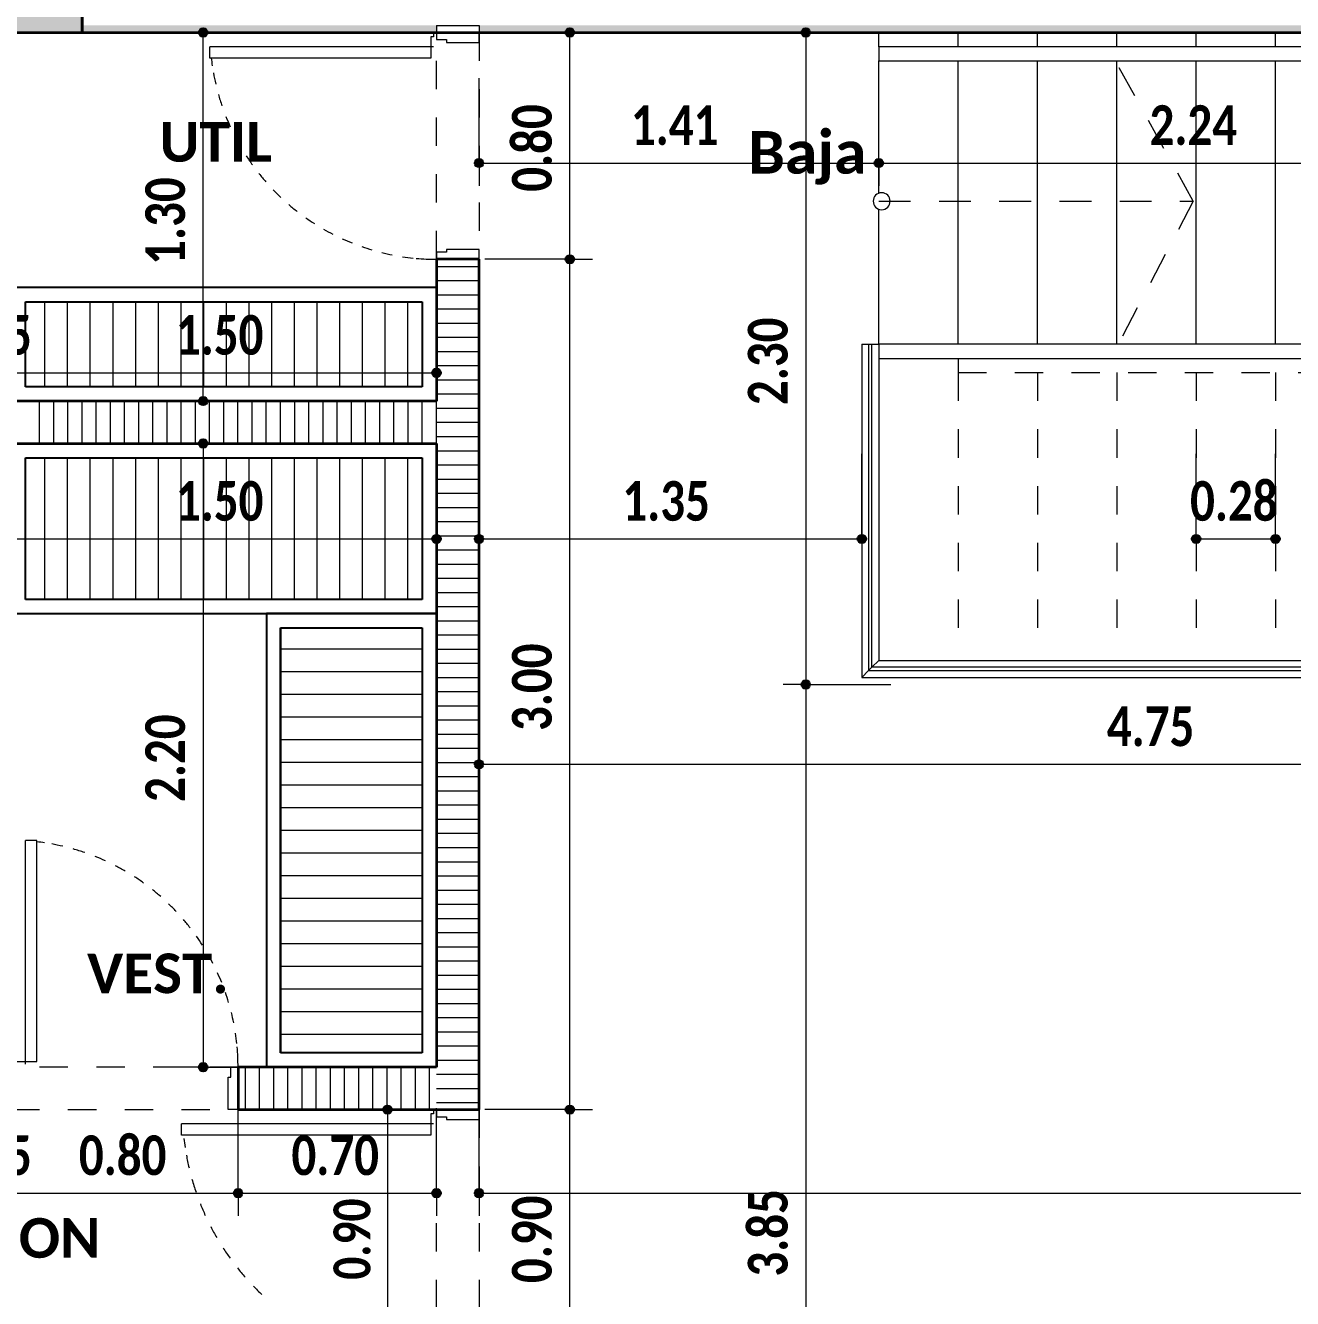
# Model space of a CAD drawing. Header units: metres. Extents: x -144 to 1000, y -717 to 29.
# Drawn here: x 885.075 to 889.546, y -564.892 to -560.401 of the extents above; entities that cross this region are included whole.
import ezdxf

# ---------------------------------------------------------------- set-up
doc = ezdxf.new("R2010")
doc.units = ezdxf.units.M
for name, pattern in [('Basculante', [0.11625, 0.075, -0.04125]), ('basculante modificado', [0.18, 0.1125, -0.0675]), ('Derribado', [0.36, 0.24, -0.12]), ('Trazo', [0.45, 0.225, -0.225])]:
    doc.linetypes.add(name, pattern=pattern)
doc.layers.get('0').update_dxf_attribs({"color": 1})
for name, color, linetype, lineweight in [('A-ANNO-DIMS', 1, 'Continuous', 9), ('A-DETL', 1, 'Continuous', 9), ('A-DETL-GENF', 1, 'Continuous', 9), ('A-DETL-THIN', 1, 'Continuous', 9), ('A-DOOR', 1, 'Continuous', 9), ('A-DOOR-FRAM', 1, 'Continuous', 9), ('A-DOOR-HDLN', 1, 'Trazo', 20), ('A-FLOR', 2, 'Continuous', 9), ('A-FLOR-HRAL', 1, 'Continuous', 9), ('A-FLOR-OVHD', 7, 'Basculante', 9), ('A-GENM', 1, 'Continuous', 9), ('A-WALL', 4, 'Continuous', 9), ('G-ANNO-TEXT', 2, 'Continuous', 9), ('S-COLS', 7, 'Continuous', 9)]:
    doc.layers.add(name, color=color, linetype=linetype, lineweight=lineweight)
doc.layers.add('A-WALL-PATT', color=7, linetype='Continuous', lineweight=35, true_color=0x9c9c9c)
doc.styles.add('Calibri_B', font='calibrib.ttf', dxfattribs={"height": 0.165})
doc.styles.add('Calibri_B_1', font='calibrib.ttf', dxfattribs={"height": 0.135})
doc.styles.add('Calibri_B_4', font='calibrib.ttf', dxfattribs={"height": 0.1125})
doc.styles.add('Calibri_B_5', font='calibrib.ttf', dxfattribs={"height": 0.66})

# ---------------------------------------------------------------- blocks, each defined once
blk = doc.blocks.new('J')
at = {"layer": 'A-ANNO-DIMS', "lineweight": 25}
h = blk.add_hatch(color=256, dxfattribs=at)
edge = h.paths.add_edge_path()
edge.add_arc((878.9965, -501.5754), 0.015, 0, 360)
h = blk.add_hatch(color=256, dxfattribs=at)
edge = h.paths.add_edge_path()
edge.add_arc((880.2903, -501.5754), 0.015, 0, 360)
h = blk.add_hatch(color=256, dxfattribs=at)
edge = h.paths.add_edge_path()
edge.add_arc((881.1229, -501.5754), 0.015, 0, 360)
h = blk.add_hatch(color=256, dxfattribs=at)
edge = h.paths.add_edge_path()
edge.add_arc((879.97, -502.036), 0.015, 0, 360)
h = blk.add_hatch(color=256, dxfattribs=at)
edge = h.paths.add_edge_path()
edge.add_arc((881.3806, -502.036), 0.015, 0, 360)
h = blk.add_hatch(color=256, dxfattribs=at)
edge = h.paths.add_edge_path()
edge.add_arc((881.3806, -502.036), 0.015, 0, 360)
h = blk.add_hatch(color=256, dxfattribs=at)
edge = h.paths.add_edge_path()
edge.add_arc((880.2903, -502.3754), 0.015, 0, 360)
h = blk.add_hatch(color=256, dxfattribs=at)
edge = h.paths.add_edge_path()
edge.add_arc((880.2903, -502.3754), 0.015, 0, 360)
h = blk.add_hatch(color=256, dxfattribs=at)
edge = h.paths.add_edge_path()
edge.add_arc((879.82, -502.7761), 0.015, 0, 360)
h = blk.add_hatch(color=256, dxfattribs=at)
edge = h.paths.add_edge_path()
edge.add_arc((878.9965, -502.8754), 0.015, 0, 360)
h = blk.add_hatch(color=256, dxfattribs=at)
edge = h.paths.add_edge_path()
edge.add_arc((878.9965, -503.0254), 0.015, 0, 360)
h = blk.add_hatch(color=256, dxfattribs=at)
edge = h.paths.add_edge_path()
edge.add_arc((879.82, -503.362), 0.015, 0, 360)
h = blk.add_hatch(color=256, dxfattribs=at)
edge = h.paths.add_edge_path()
edge.add_arc((879.97, -503.362), 0.015, 0, 360)
h = blk.add_hatch(color=256, dxfattribs=at)
edge = h.paths.add_edge_path()
edge.add_arc((881.3206, -503.362), 0.015, 0, 360)
h = blk.add_hatch(color=256, dxfattribs=at)
edge = h.paths.add_edge_path()
edge.add_arc((882.5006, -503.362), 0.015, 0, 360)
h = blk.add_hatch(color=256, dxfattribs=at)
edge = h.paths.add_edge_path()
edge.add_arc((882.7806, -503.362), 0.015, 0, 360)
h = blk.add_hatch(color=256, dxfattribs=at)
edge = h.paths.add_edge_path()
edge.add_arc((881.1229, -503.8753), 0.015, 0, 360)
h = blk.add_hatch(color=256, dxfattribs=at)
edge = h.paths.add_edge_path()
edge.add_arc((881.1229, -503.8753), 0.015, 0, 360)
h = blk.add_hatch(color=256, dxfattribs=at)
edge = h.paths.add_edge_path()
edge.add_arc((879.97, -504.157), 0.015, 0, 360)
h = blk.add_hatch(color=256, dxfattribs=at)
edge = h.paths.add_edge_path()
edge.add_arc((878.9965, -505.2254), 0.015, 0, 360)
h = blk.add_hatch(color=256, dxfattribs=at)
edge = h.paths.add_edge_path()
edge.add_arc((879.6469, -505.3754), 0.015, 0, 360)
h = blk.add_hatch(color=256, dxfattribs=at)
edge = h.paths.add_edge_path()
edge.add_arc((880.2903, -505.3754), 0.015, 0, 360)
h = blk.add_hatch(color=256, dxfattribs=at)
edge = h.paths.add_edge_path()
edge.add_arc((880.2903, -505.3754), 0.015, 0, 360)
h = blk.add_hatch(color=256, dxfattribs=at)
edge = h.paths.add_edge_path()
edge.add_arc((879.1198, -505.6702), 0.015, 0, 360)
h = blk.add_hatch(color=256, dxfattribs=at)
edge = h.paths.add_edge_path()
edge.add_arc((879.1198, -505.6702), 0.015, 0, 360)
h = blk.add_hatch(color=256, dxfattribs=at)
edge = h.paths.add_edge_path()
edge.add_arc((879.82, -505.6702), 0.015, 0, 360)
h = blk.add_hatch(color=256, dxfattribs=at)
edge = h.paths.add_edge_path()
edge.add_arc((879.97, -505.6702), 0.015, 0, 360)
at = {"layer": 'A-WALL-PATT', "lineweight": 5, "true_color": 0x747474}
h = blk.add_hatch(color=8, dxfattribs=at)
h.paths.add_polyline_path([(883.9112, -501.5754), (884.37, -501.5754), (884.37, -501.5504), (879.97, -501.5504), (879.97, -501.5754), (883.595, -501.5754)])
h.paths.add_polyline_path([(878.57, -501.5754), (879.82, -501.5754), (879.82, -501.5504), (878.57, -501.5504), (878.57, -501.5753)])
at = {"layer": 'S-COLS', "true_color": 0x5c5c5c}
h = blk.add_hatch(color=251, dxfattribs=at)
h.paths.add_polyline_path([(870.37, -509.2755), (870.87, -509.2755), (870.87, -508.3755), (870.37, -508.3755), (870.37, -509.0244)])
h.paths.add_polyline_path([(888.6298, -509.2755), (888.6698, -509.2755), (888.6698, -508.3755), (888.1698, -508.3755), (888.1698, -509.2755), (888.5948, -509.2755)])
h.paths.add_polyline_path([(878.57, -509.2754), (878.57, -508.3754), (878.07, -508.3754), (878.07, -509.2754)])
h.paths.add_polyline_path([(884.87, -501.5754), (884.8701, -501.5754), (884.8698, -498.4254), (884.3701, -498.4255), (884.3701, -501.5754), (884.72, -501.5754)])
h.paths.add_polyline_path([(876.2698, -501.5754), (876.27, -501.5752), (876.2696, -501.0755), (874.5698, -501.0755), (874.5698, -498.9255), (876.2701, -498.9255), (876.2696, -498.4255), (874.2698, -498.4256), (874.2699, -501.5754), (876.2696, -501.5754)])
h.paths.add_polyline_path([(878.57, -501.5754), (878.57, -500.6754), (878.07, -500.6754), (878.07, -501.5754)])
h.paths.add_polyline_path([(870.3699, -501.5754), (870.8699, -501.5754), (870.8699, -500.8755), (870.3699, -500.8755), (870.3699, -501.5004)])
h.paths.add_polyline_path([(888.6701, -501.5754), (888.6701, -500.8755), (888.2701, -500.8755), (888.2701, -501.5754)])
h.paths.add_polyline_path([(878.5701, -499.3255), (878.5701, -498.4255), (878.0701, -498.4255), (878.0701, -499.3255)])
h.paths.add_polyline_path([(870.8698, -499.1255), (870.8698, -498.4244), (870.3698, -498.4255), (870.3698, -499.1255), (870.7279, -499.1255)])
h.paths.add_polyline_path([(888.5707, -499.1255), (888.6701, -499.1255), (888.6701, -498.4244), (888.2701, -498.4255), (888.2701, -499.1255), (888.5457, -499.1255)])
h.paths.add_polyline_path([(888.605, -490.4255), (888.67, -490.4255), (888.67, -489.5255), (888.17, -489.5255), (888.17, -490.4255), (888.5364, -490.4255)])
h.paths.add_polyline_path([(878.42, -490.4255), (878.57, -490.4255), (878.57, -489.5255), (878.07, -489.5255), (878.07, -490.4255), (878.27, -490.4255)])
h.paths.add_polyline_path([(870.57, -489.8255), (871.47, -489.8255), (871.47, -489.3255), (870.57, -489.3255), (870.57, -489.7155)])
at = {"layer": 'A-ANNO-DIMS'}
for p, q in [((878.9965, -501.5754), (878.6965, -501.5754)), ((878.9965, -502.8754), (878.9965, -501.5754)), ((878.9965, -501.5754), (879.0765, -501.5754)), ((880.2903, -501.5754), (879.9903, -501.5754)), ((880.2903, -502.3754), (880.2903, -501.5754)), ((880.2903, -501.5754), (880.3703, -501.5754)), ((881.1229, -501.5754), (881.0429, -501.5754)), ((881.1229, -501.5754), (881.1229, -503.8753)), ((881.1229, -501.5754), (881.4229, -501.5754)), ((879.97, -502.036), (879.97, -501.736)), ((881.3806, -502.036), (881.3806, -501.736)), ((881.3806, -502.036), (881.3806, -501.736)), ((879.97, -502.036), (881.3806, -502.036)), ((879.97, -502.036), (879.97, -502.116)), ((881.3806, -502.036), (881.3806, -502.116)), ((881.3806, -502.036), (883.6202, -502.036)), ((881.3806, -502.036), (881.3806, -502.116)), ((880.2903, -502.3754), (879.9903, -502.3754)), ((880.2903, -502.3754), (879.9903, -502.3754)), ((880.2903, -505.3754), (880.2903, -502.3754)), ((880.2903, -502.3754), (880.3703, -502.3754)), ((880.2903, -502.3754), (880.3703, -502.3754)), ((879.82, -502.7761), (879.82, -502.4761)), ((878.3198, -502.7761), (879.82, -502.7761)), ((879.82, -502.7761), (879.82, -502.8561)), ((878.9965, -502.8754), (879.0765, -502.8754)), ((878.9965, -503.0254), (878.9165, -503.0254)), ((878.9965, -503.0254), (878.9965, -505.2254)), ((878.9965, -503.0254), (879.2965, -503.0254)), ((879.97, -503.362), (879.97, -503.062)), ((881.3206, -503.362), (881.3206, -503.062)), ((882.5006, -503.362), (882.5006, -503.062)), ((882.7806, -503.362), (882.7806, -503.062)), ((879.82, -503.362), (879.82, -503.282)), ((878.3198, -503.362), (879.82, -503.362)), ((879.82, -503.362), (879.82, -503.662)), ((879.97, -503.362), (881.3206, -503.362)), ((879.97, -503.362), (879.97, -503.442)), ((881.3206, -503.362), (881.3206, -503.442)), ((882.5006, -503.362), (882.7806, -503.362)), ((882.5006, -503.362), (882.5006, -503.442)), ((882.7806, -503.362), (882.7806, -503.442)), ((879.97, -504.157), (879.97, -503.857)), ((881.1229, -503.8753), (881.0429, -503.8753)), ((881.1229, -503.8753), (881.0429, -503.8753)), ((881.1229, -503.8753), (881.4229, -503.8753)), ((881.1229, -503.8753), (881.1229, -507.7254)), ((881.1229, -503.8753), (881.4229, -503.8753)), ((879.97, -504.157), (884.72, -504.157)), ((879.97, -504.157), (879.97, -504.237)), ((878.9965, -505.2254), (878.9165, -505.2254)), ((878.9965, -505.2254), (879.2965, -505.2254)), ((879.1198, -505.6702), (879.1198, -505.3702)), ((879.1198, -505.6702), (879.1198, -505.3702)), ((879.6469, -505.3754), (879.5669, -505.3754)), ((879.6469, -505.3754), (879.6469, -506.2754)), ((879.6469, -505.3754), (879.9469, -505.3754)), ((879.82, -505.6702), (879.82, -505.3702)), ((879.97, -505.6702), (879.97, -505.3702)), ((880.2903, -505.3754), (879.9903, -505.3754)), ((880.2903, -505.3754), (879.9903, -505.3754)), ((880.2903, -506.2754), (880.2903, -505.3754)), ((880.2903, -505.3754), (880.3703, -505.3754)), ((880.2903, -505.3754), (880.3703, -505.3754)), ((878.3198, -505.6702), (879.1198, -505.6702)), ((879.1198, -505.6702), (879.1198, -505.7502)), ((879.1198, -505.6702), (879.82, -505.6702)), ((879.1198, -505.6702), (879.1198, -505.7502)), ((879.82, -505.6702), (879.82, -505.7502)), ((879.97, -505.6702), (886.37, -505.6702)), ((879.97, -505.6702), (879.97, -505.7502))]:
    blk.add_line(p, q, dxfattribs=at)
at = {"layer": 'A-ANNO-DIMS', "linetype": 'Derribado'}
blk.add_line((878.9965, -502.8754), (878.6965, -502.8754), dxfattribs=at)
at = {"layer": 'A-ANNO-DIMS', "lineweight": 25}
for centre in [(878.9965, -501.5754), (880.2903, -501.5754), (881.1229, -501.5754), (879.97, -502.036), (881.3806, -502.036), (881.3806, -502.036), (880.2903, -502.3754), (880.2903, -502.3754), (879.82, -502.7761), (878.9965, -502.8754), (878.9965, -503.0254), (879.82, -503.362), (879.97, -503.362), (881.3206, -503.362), (882.5006, -503.362), (882.7806, -503.362), (881.1229, -503.8753), (881.1229, -503.8753), (879.97, -504.157), (878.9965, -505.2254), (879.6469, -505.3754), (880.2903, -505.3754), (880.2903, -505.3754), (879.1198, -505.6702), (879.1198, -505.6702), (879.82, -505.6702), (879.97, -505.6702)]:
    blk.add_circle(centre, 0.015, dxfattribs=at)
at = {"layer": 'A-DETL', "color": 7}
blk.add_line((884.72, -501.5754), (881.3806, -501.5754), dxfattribs=at)
at = {"layer": 'A-DETL', "color": 7, "linetype": 'basculante modificado'}
for p, q in [((882.4898, -502.1704), (882.2215, -501.6864)), ((881.3806, -502.1704), (882.4898, -502.1704)), ((882.4898, -502.1704), (882.22, -502.6862))]:
    blk.add_line(p, q, dxfattribs=at)
at = {"layer": 'A-DETL-GENF', "linetype": 'Basculante'}
for p, q in [((879.82, -501.5754), (879.97, -501.5754)), ((879.82, -502.3754), (879.82, -501.5754)), ((879.97, -501.5754), (879.97, -502.3754)), ((879.97, -502.3754), (879.82, -502.3754)), ((879.1198, -505.2254), (878.3198, -505.2254)), ((879.1198, -505.3754), (879.1198, -505.2254)), ((878.3198, -505.3754), (879.1198, -505.3754)), ((879.82, -505.3754), (879.97, -505.3754)), ((879.82, -506.2754), (879.82, -505.3754)), ((879.97, -505.3754), (879.97, -506.2754))]:
    blk.add_line(p, q, dxfattribs=at)
at = {"layer": 'A-DETL-GENF', "color": 251, "true_color": 0x535353}
for p, q in [((878.4386, -502.8254), (878.4386, -502.5254)), ((878.5186, -502.8254), (878.5186, -502.5254)), ((878.5986, -502.8254), (878.5986, -502.5254)), ((878.6786, -502.8254), (878.6786, -502.5254)), ((878.7586, -502.8254), (878.7586, -502.5254)), ((878.8386, -502.8254), (878.8386, -502.5254)), ((878.9186, -502.8254), (878.9186, -502.5254)), ((878.9986, -502.8254), (878.9986, -502.5254)), ((879.0786, -502.8254), (879.0786, -502.5254)), ((879.1586, -502.8254), (879.1586, -502.5254)), ((879.2386, -502.8254), (879.2386, -502.5254)), ((879.3186, -502.8254), (879.3186, -502.5254)), ((879.3986, -502.8254), (879.3986, -502.5254)), ((879.4786, -502.8254), (879.4786, -502.5254)), ((879.5586, -502.8254), (879.5586, -502.5254)), ((879.6386, -502.8254), (879.6386, -502.5254)), ((879.7186, -502.8254), (879.7186, -502.5254)), ((878.4386, -503.5754), (878.4386, -503.0754)), ((878.5186, -503.5754), (878.5186, -503.0754)), ((878.5986, -503.5754), (878.5986, -503.0754)), ((878.6786, -503.5754), (878.6786, -503.0754)), ((878.7586, -503.5754), (878.7586, -503.0754)), ((878.8386, -503.5754), (878.8386, -503.0754)), ((878.9186, -503.5754), (878.9186, -503.0754)), ((878.9986, -503.5754), (878.9986, -503.0754)), ((879.0786, -503.5754), (879.0786, -503.0754)), ((879.1586, -503.5754), (879.1586, -503.0754)), ((879.2386, -503.5754), (879.2386, -503.0754)), ((879.3186, -503.5754), (879.3186, -503.0754)), ((879.3986, -503.5754), (879.3986, -503.0754)), ((879.4786, -503.5754), (879.4786, -503.0754)), ((879.5586, -503.5754), (879.5586, -503.0754)), ((879.6386, -503.5754), (879.6386, -503.0754)), ((879.7186, -503.5754), (879.7186, -503.0754)), ((879.2702, -503.7496), (879.77, -503.7496)), ((879.2702, -503.8296), (879.77, -503.8296)), ((879.2702, -503.9096), (879.77, -503.9096)), ((879.2702, -503.9896), (879.77, -503.9896)), ((879.2702, -504.0696), (879.77, -504.0696)), ((879.2702, -504.1496), (879.77, -504.1496)), ((879.2702, -504.2296), (879.77, -504.2296)), ((879.2702, -504.3096), (879.77, -504.3096)), ((879.2702, -504.3896), (879.77, -504.3896)), ((879.2702, -504.4696), (879.77, -504.4696)), ((879.2702, -504.5496), (879.77, -504.5496)), ((879.2702, -504.6296), (879.77, -504.6296)), ((879.2702, -504.7096), (879.77, -504.7096)), ((879.2702, -504.7896), (879.77, -504.7896)), ((879.2702, -504.8696), (879.77, -504.8696)), ((879.2702, -504.9496), (879.77, -504.9496)), ((879.2702, -505.0296), (879.77, -505.0296)), ((879.2702, -505.1096), (879.77, -505.1096))]:
    blk.add_line(p, q, dxfattribs=at)
at = {"layer": 'A-DETL-THIN'}
for p, q in [((881.3806, -501.6254), (881.3806, -501.5754)), ((881.6606, -501.6254), (881.6606, -501.5754)), ((881.9406, -501.6254), (881.9406, -501.5754)), ((882.2206, -501.6254), (882.2206, -501.5754)), ((882.5006, -501.6254), (882.5006, -501.5754)), ((882.7806, -501.6254), (882.7806, -501.5754)), ((883.5982, -501.6254), (881.3806, -501.6254)), ((881.3806, -501.6254), (881.3806, -501.6754)), ((881.3806, -502.1426), (881.3806, -501.6754)), ((881.3806, -501.6754), (883.5982, -501.6754)), ((881.6606, -502.6753), (881.6606, -501.6754)), ((881.9406, -502.6753), (881.9406, -501.6754)), ((882.2206, -502.6753), (882.2206, -501.6754)), ((882.5006, -502.6753), (882.5006, -501.6754)), ((882.7806, -502.6753), (882.7806, -501.6754)), ((881.3806, -502.6753), (881.3806, -502.1986)), ((879.77, -502.5254), (878.3698, -502.5254)), ((878.3698, -502.5254), (878.3698, -502.8254)), ((879.77, -502.8254), (879.77, -502.5254)), ((883.6202, -502.6753), (881.3806, -502.6753)), ((881.3806, -502.6753), (881.3806, -502.7253)), ((881.3806, -502.7253), (883.6202, -502.7253)), ((878.3698, -502.8254), (879.77, -502.8254)), ((879.77, -503.0754), (878.3698, -503.0754)), ((878.3698, -503.0754), (878.3698, -503.5754)), ((879.77, -503.5754), (879.77, -503.0754)), ((878.3698, -503.5754), (879.77, -503.5754)), ((879.77, -503.6754), (879.2702, -503.6754)), ((879.2702, -503.6754), (879.2702, -505.1754)), ((879.77, -505.1754), (879.77, -503.6754)), ((879.2702, -505.1754), (879.77, -505.1754))]:
    blk.add_line(p, q, dxfattribs=at)
for start, end in [(90, 270), (270, 90)]:
    blk.add_arc((881.3908, -502.1706), 0.03, start, end, dxfattribs=at)
at = {"layer": 'A-DOOR', "lineweight": 15}
for p, q in [((879.81, -501.5754), (879.81, -501.5904)), ((879.02, -501.6654), (879.02, -501.6254)), ((879.81, -501.6254), (879.02, -501.6254)), ((879.8, -501.5904), (879.8, -501.6654)), ((879.81, -501.5904), (879.8, -501.5904)), ((879.8, -501.6654), (879.02, -501.6654)), ((878.4098, -504.4254), (878.3698, -504.4254)), ((878.3698, -505.2154), (878.3698, -504.4254)), ((878.4098, -505.2054), (878.4098, -504.4254)), ((878.3348, -505.2054), (878.4098, -505.2054)), ((879.8, -505.3904), (879.8, -505.4654)), ((879.81, -505.3904), (879.8, -505.3904)), ((879.81, -505.3754), (879.81, -505.3904)), ((878.92, -505.4654), (878.92, -505.4254)), ((879.81, -505.4254), (878.92, -505.4254)), ((879.8, -505.4654), (878.92, -505.4654))]:
    blk.add_line(p, q, dxfattribs=at)
at = {"layer": 'A-DOOR'}
for p, q in [((879.82, -501.5754), (879.97, -501.5754)), ((879.82, -505.3754), (879.97, -505.3754))]:
    blk.add_line(p, q, dxfattribs=at)
for centre, radius, start, end in [((879.82, -501.5754), 0.8, 186.4594, 188.45), ((879.82, -501.5754), 0.8, 190.2582, 193.1511), ((879.82, -501.5754), 0.8, 190.2582, 193.1511), ((879.82, -501.5754), 0.8, 195.8316, 198.8857), ((879.82, -501.5754), 0.8, 201.7283, 204.5549), ((879.82, -501.5754), 0.8, 207.366, 210.1622), ((879.82, -501.5754), 0.8, 212.9441, 215.7122), ((879.82, -501.5754), 0.8, 218.4672, 221.2097), ((879.82, -501.5754), 0.8, 223.9406, 226.6605), ((879.82, -501.5754), 0.8, 229.3702, 232.0705), ((879.82, -501.5754), 0.8, 234.7622, 237.4462), ((879.82, -501.5754), 0.8, 240.1233, 242.7944), ((879.82, -501.5754), 0.8, 245.4605, 248.1223), ((879.82, -501.5754), 0.8, 250.7809, 253.4371), ((879.82, -501.5754), 0.8, 256.0919, 258.7462), ((879.82, -501.5754), 0.8, 261.4009, 264.0571), ((879.82, -501.5754), 0.8, 264.8602, 270), ((878.3198, -505.2254), 0.8, 81.55, 83.5406), ((878.3198, -505.2254), 0.8, 76.8489, 79.7418), ((878.3198, -505.2254), 0.8, 76.8489, 79.7418), ((878.3198, -505.2254), 0.8, 71.1143, 74.1684), ((878.3198, -505.2254), 0.8, 65.4451, 68.2717), ((878.3198, -505.2254), 0.8, 59.8378, 62.634), ((878.3198, -505.2254), 0.8, 54.2878, 57.0559), ((878.3198, -505.2254), 0.8, 48.7903, 51.5328), ((878.3198, -505.2254), 0.8, 43.3395, 46.0594), ((878.3198, -505.2254), 0.8, 37.9295, 40.6298), ((878.3198, -505.2254), 0.8, 32.5538, 35.2378), ((878.3198, -505.2254), 0.8, 27.2056, 29.8767), ((878.3198, -505.2254), 0.8, 21.8777, 24.5395), ((878.3198, -505.2254), 0.8, 16.5629, 19.2191), ((878.3198, -505.2254), 0.8, 11.2538, 13.9081), ((878.3198, -505.2254), 0.8, 5.9429, 8.5991), ((878.3198, -505.2254), 0.8, 0, 5.1398), ((879.818, -505.3769), 0.8947, 186.4594, 188.45), ((879.818, -505.3769), 0.8947, 190.2582, 193.1511), ((879.818, -505.3769), 0.8947, 190.2582, 193.1511), ((879.818, -505.3769), 0.8947, 195.8316, 198.8857), ((879.818, -505.3769), 0.8947, 201.7283, 204.5549), ((879.818, -505.3769), 0.8947, 207.366, 210.1622), ((879.818, -505.3769), 0.8947, 212.9441, 215.7122), ((879.818, -505.3769), 0.8947, 218.4672, 221.2097), ((879.818, -505.3769), 0.8947, 223.9406, 226.6605)]:
    blk.add_arc(centre, radius, start, end, dxfattribs=at)
at = {"layer": 'A-DOOR-FRAM'}
for p, q in [((879.82, -501.5754), (879.82, -501.6004)), ((879.97, -501.6104), (879.97, -501.5754)), ((879.82, -501.6004), (879.855, -501.6004)), ((879.855, -501.6004), (879.855, -501.6104)), ((879.855, -501.6104), (879.97, -501.6104)), ((879.855, -502.3504), (879.82, -502.3504)), ((879.82, -502.3504), (879.82, -502.3754)), ((879.97, -502.3404), (879.855, -502.3404)), ((879.855, -502.3404), (879.855, -502.3504)), ((879.97, -502.3754), (879.97, -502.3404)), ((879.0848, -505.2604), (879.0948, -505.2604)), ((879.0848, -505.3754), (879.0848, -505.2604)), ((879.0948, -505.2254), (879.1198, -505.2254)), ((879.0948, -505.2604), (879.0948, -505.2254)), ((879.1198, -505.3754), (879.0848, -505.3754)), ((879.82, -505.3754), (879.82, -505.4004)), ((879.82, -505.4004), (879.855, -505.4004)), ((879.855, -505.4004), (879.855, -505.4104)), ((879.97, -505.4104), (879.97, -505.3754)), ((879.855, -505.4104), (879.97, -505.4104))]:
    blk.add_line(p, q, dxfattribs=at)
at = {"layer": 'A-DOOR-HDLN'}
for p, q in [((879.97, -502.3754), (879.82, -502.3754)), ((879.1198, -505.3754), (879.1198, -505.2254))]:
    blk.add_line(p, q, dxfattribs=at)
at = {"layer": 'A-FLOR'}
for p, q in [((881.3806, -501.6254), (881.3806, -501.5754)), ((881.3806, -502.1426), (881.3806, -501.6754)), ((881.3806, -502.6753), (881.3806, -502.1986))]:
    blk.add_line(p, q, dxfattribs=at)
at = {"layer": 'A-FLOR-HRAL'}
for p, q in [((881.3206, -502.6754), (881.3446, -502.6754)), ((881.3206, -502.6754), (881.3206, -503.8503)), ((881.3446, -502.6754), (881.3566, -502.6754)), ((881.3446, -502.6754), (881.3446, -503.8263)), ((881.3566, -503.8143), (881.3566, -502.6754)), ((881.3566, -502.6754), (881.3806, -502.6754)), ((881.3806, -502.7253), (881.3806, -503.7903)), ((881.3446, -503.8263), (881.3206, -503.8503)), ((881.3566, -503.8143), (881.3446, -503.8263)), ((881.3446, -503.8263), (884.72, -503.8263)), ((881.3806, -503.7903), (881.3566, -503.8143)), ((884.72, -503.8143), (881.3566, -503.8143)), ((881.3806, -503.7903), (884.72, -503.7903)), ((881.3206, -503.8503), (884.72, -503.8503))]:
    blk.add_line(p, q, dxfattribs=at)
at = {"layer": 'A-FLOR-OVHD'}
for p, q in [((881.6606, -502.7253), (881.6606, -502.7753)), ((881.6606, -502.7753), (883.6202, -502.7753)), ((881.6606, -502.7753), (881.6606, -503.7751)), ((881.9406, -502.7753), (881.9406, -503.7751)), ((882.2206, -502.7753), (882.2206, -503.7751)), ((882.5006, -502.7753), (882.5006, -503.7751)), ((882.7806, -502.7753), (882.7806, -503.7751))]:
    blk.add_line(p, q, dxfattribs=at)
at = {"layer": 'A-GENM', "lineweight": 25}
for p, q in [((879.82, -502.4754), (878.3198, -502.4754)), ((879.82, -502.8754), (879.82, -502.4754)), ((878.3698, -502.8254), (878.3698, -502.5254)), ((878.3698, -502.5254), (879.77, -502.5254)), ((879.77, -502.5254), (879.77, -502.8254)), ((879.77, -502.8254), (878.3698, -502.8254)), ((878.3198, -502.8754), (879.82, -502.8754)), ((879.82, -503.0254), (878.3198, -503.0254)), ((879.82, -503.6254), (879.82, -503.0254)), ((878.3698, -503.5754), (878.3698, -503.0754)), ((878.3698, -503.0754), (879.77, -503.0754)), ((879.77, -503.0754), (879.77, -503.5754)), ((879.77, -503.5754), (878.3698, -503.5754)), ((878.3198, -503.6254), (879.82, -503.6254)), ((879.22, -503.6254), (879.22, -505.2254)), ((879.82, -503.6254), (879.22, -503.6254)), ((879.82, -505.2254), (879.82, -503.6254)), ((879.27, -505.1754), (879.27, -503.6754)), ((879.27, -503.6754), (879.77, -503.6754)), ((879.77, -503.6754), (879.77, -505.1754)), ((879.77, -505.1754), (879.27, -505.1754)), ((879.22, -505.2254), (879.82, -505.2254))]:
    blk.add_line(p, q, dxfattribs=at)
at = {"layer": 'A-WALL', "lineweight": 35}
for p, q in [((878.5698, -501.4254), (878.5698, -501.5754)), ((878.5698, -501.5754), (884.37, -501.5754)), ((879.97, -502.3754), (879.82, -502.3754)), ((879.82, -502.3754), (879.82, -502.8754)), ((879.97, -505.3754), (879.97, -502.3754)), ((879.82, -502.8754), (878.3198, -502.8754)), ((878.3198, -503.0254), (879.82, -503.0254)), ((879.82, -503.0254), (879.82, -505.2254)), ((879.82, -505.2254), (879.1198, -505.2254)), ((879.1198, -505.2254), (879.1198, -505.3754)), ((879.1198, -505.3754), (879.97, -505.3754))]:
    blk.add_line(p, q, dxfattribs=at)
at = {"layer": 'A-WALL'}
for p, q in [((879.82, -501.5504), (879.82, -501.5754)), ((879.97, -501.5504), (879.97, -501.5754))]:
    blk.add_line(p, q, dxfattribs=at)
at = {"layer": 'A-WALL-PATT', "color": 8, "lineweight": 5, "true_color": 0x727272}
for p, q in [((879.82, -501.5506), (879.97, -501.5506)), ((879.82, -502.4006), (879.97, -502.4006)), ((879.82, -502.4506), (879.97, -502.4506)), ((879.82, -502.5006), (879.97, -502.5006)), ((879.82, -502.5506), (879.97, -502.5506)), ((879.82, -502.6006), (879.97, -502.6006)), ((879.82, -502.6506), (879.97, -502.6506)), ((879.82, -502.7006), (879.97, -502.7006)), ((879.82, -502.7506), (879.97, -502.7506)), ((879.82, -502.8006), (879.97, -502.8006)), ((878.4196, -503.0254), (878.4196, -502.8754)), ((878.4696, -503.0254), (878.4696, -502.8754)), ((878.5196, -503.0254), (878.5196, -502.8754)), ((878.5696, -503.0254), (878.5696, -502.8754)), ((878.6196, -503.0254), (878.6196, -502.8754)), ((878.6696, -503.0254), (878.6696, -502.8754)), ((878.7196, -503.0254), (878.7196, -502.8754)), ((878.7696, -503.0254), (878.7696, -502.8754)), ((878.8196, -503.0254), (878.8196, -502.8754)), ((878.8696, -503.0254), (878.8696, -502.8754)), ((878.9196, -503.0254), (878.9196, -502.8754)), ((878.9696, -503.0254), (878.9696, -502.8754)), ((879.0196, -503.0254), (879.0196, -502.8754)), ((879.0696, -503.0254), (879.0696, -502.8754)), ((879.1196, -503.0254), (879.1196, -502.8754)), ((879.1696, -503.0254), (879.1696, -502.8754)), ((879.2196, -503.0254), (879.2196, -502.8754)), ((879.2696, -503.0254), (879.2696, -502.8754)), ((879.3196, -503.0254), (879.3196, -502.8754)), ((879.3696, -503.0254), (879.3696, -502.8754)), ((879.4196, -503.0254), (879.4196, -502.8754)), ((879.4696, -503.0254), (879.4696, -502.8754)), ((879.5196, -503.0254), (879.5196, -502.8754)), ((879.5696, -503.0254), (879.5696, -502.8754)), ((879.6196, -503.0254), (879.6196, -502.8754)), ((879.6696, -503.0254), (879.6696, -502.8754)), ((879.7196, -503.0254), (879.7196, -502.8754)), ((879.7696, -503.0254), (879.7696, -502.8754)), ((879.8196, -503.0254), (879.8196, -502.8754)), ((879.82, -502.8506), (879.97, -502.8506)), ((879.82, -502.9006), (879.97, -502.9006)), ((879.82, -502.9506), (879.97, -502.9506)), ((879.82, -503.0006), (879.97, -503.0006)), ((879.82, -503.0506), (879.97, -503.0506)), ((879.82, -503.1006), (879.97, -503.1006)), ((879.82, -503.1506), (879.97, -503.1506)), ((879.82, -503.2006), (879.97, -503.2006)), ((879.82, -503.2506), (879.97, -503.2506)), ((879.82, -503.3006), (879.97, -503.3006)), ((879.82, -503.3506), (879.97, -503.3506)), ((879.82, -503.4006), (879.97, -503.4006)), ((879.82, -503.4506), (879.97, -503.4506)), ((879.82, -503.5006), (879.97, -503.5006)), ((879.82, -503.5506), (879.97, -503.5506)), ((879.82, -503.6006), (879.97, -503.6006)), ((879.82, -503.6506), (879.97, -503.6506)), ((879.82, -503.7006), (879.97, -503.7006)), ((879.82, -503.7506), (879.97, -503.7506)), ((879.82, -503.8006), (879.97, -503.8006)), ((879.82, -503.8506), (879.97, -503.8506)), ((879.82, -503.9006), (879.97, -503.9006)), ((879.82, -503.9506), (879.97, -503.9506)), ((879.82, -504.0006), (879.97, -504.0006)), ((879.82, -504.0506), (879.97, -504.0506)), ((879.82, -504.1006), (879.97, -504.1006)), ((879.82, -504.1506), (879.97, -504.1506)), ((879.82, -504.2006), (879.97, -504.2006)), ((879.82, -504.2506), (879.97, -504.2506)), ((879.82, -504.3006), (879.97, -504.3006)), ((879.82, -504.3506), (879.97, -504.3506)), ((879.82, -504.4006), (879.97, -504.4006)), ((879.82, -504.4506), (879.97, -504.4506)), ((879.82, -504.5006), (879.97, -504.5006)), ((879.82, -504.5506), (879.97, -504.5506)), ((879.82, -504.6006), (879.97, -504.6006)), ((879.82, -504.6506), (879.97, -504.6506)), ((879.82, -504.7006), (879.97, -504.7006)), ((879.82, -504.7506), (879.97, -504.7506)), ((879.82, -504.8006), (879.97, -504.8006)), ((879.82, -504.8506), (879.97, -504.8506)), ((879.82, -504.9006), (879.97, -504.9006)), ((879.82, -504.9506), (879.97, -504.9506)), ((879.82, -505.0006), (879.97, -505.0006)), ((879.82, -505.0506), (879.97, -505.0506)), ((879.82, -505.1006), (879.97, -505.1006)), ((879.82, -505.1506), (879.97, -505.1506)), ((879.82, -505.2006), (879.97, -505.2006)), ((879.1446, -505.2254), (879.1446, -505.3754)), ((879.1946, -505.2254), (879.1946, -505.3754)), ((879.2446, -505.2254), (879.2446, -505.3754)), ((879.2946, -505.2254), (879.2946, -505.3754)), ((879.3446, -505.2254), (879.3446, -505.3754)), ((879.3946, -505.2254), (879.3946, -505.3754)), ((879.4446, -505.2254), (879.4446, -505.3754)), ((879.4946, -505.2254), (879.4946, -505.3754)), ((879.5446, -505.2254), (879.5446, -505.3754)), ((879.5946, -505.2254), (879.5946, -505.3754)), ((879.6446, -505.2254), (879.6446, -505.3754)), ((879.6946, -505.2254), (879.6946, -505.3754)), ((879.7446, -505.2254), (879.7446, -505.3754)), ((879.7946, -505.2254), (879.7946, -505.3754)), ((879.82, -505.2506), (879.97, -505.2506)), ((879.82, -505.3006), (879.97, -505.3006)), ((879.82, -505.3506), (879.97, -505.3506))]:
    blk.add_line(p, q, dxfattribs=at)
at = {"layer": 'S-COLS', "lineweight": 35}
for p, q in [((878.57, -501.5754), (878.57, -500.6754)), ((878.07, -501.5754), (878.57, -501.5754))]:
    blk.add_line(p, q, dxfattribs=at)
at = {"layer": 'A-ANNO-DIMS', "width": 0.8}
for s, height, style, p in [('0.80', 0.14, 'Calibri_B_4', (880.2263, -502.1371)), ('1.30', 0.14, 'Calibri_B_4', (878.9325, -502.3949)), ('2.30', 0.14, 'Calibri_B_4', (881.0588, -502.8897)), ('3.00', 0.14, 'Calibri_B_4', (880.2263, -504.0395)), ('2.20', 0.14, 'Calibri_B_4', (878.9325, -504.2897)), ('3.85', 0.14, 'Calibri_B_4', (881.0588, -505.9644)), ('0.90', 0.13, 'Calibri_B_5', (879.5867, -505.9755)), ('0.90', 0.14, 'Calibri_B_4', (880.2263, -505.9871))]:
    blk.add_text(s, height=height, rotation=90, dxfattribs=dict(at, style=style)).set_placement(p)
at = {"layer": 'A-ANNO-DIMS', "style": 'Calibri_B_4', "width": 0.8}
for s, p in [('1.41', (880.5059, -501.972)), ('2.24', (882.3361, -501.972)), ('0.15', (878.0832, -502.7121)), ('1.50', (878.9005, -502.7121)), ('1.50', (878.9005, -503.2979)), ('1.35', (880.4759, -503.2979)), ('0.28', (882.479, -503.2979)), ('4.75', (882.1852, -504.093)), ('0.15', (878.0832, -505.6062)), ('0.80', (878.5582, -505.6062)), ('0.70', (879.3083, -505.6062))]:
    blk.add_text(s, height=0.14, dxfattribs=at).set_placement(p)
at = {"layer": 'G-ANNO-TEXT'}
for s, height, style, p in [('UTIL', 0.14, 'Calibri_B', (878.8428, -502.0311)), ('Baja', 0.15, 'Calibri_B_1', (880.9199, -502.0732)), ('VEST.', 0.14, 'Calibri_B', (878.5871, -504.9646)), ('HABITACION', 0.14, 'Calibri_B', (877.4909, -505.8981))]:
    blk.add_text(s, height=height, dxfattribs=dict(at, style=style)).set_placement(p)

msp = doc.modelspace()

# ---------------------------------------------------------------- block references
at = {"color": 3}
msp.add_blockref('J', (6.7051, -58.8503), dxfattribs=at)

doc.saveas('drawing.dxf')
